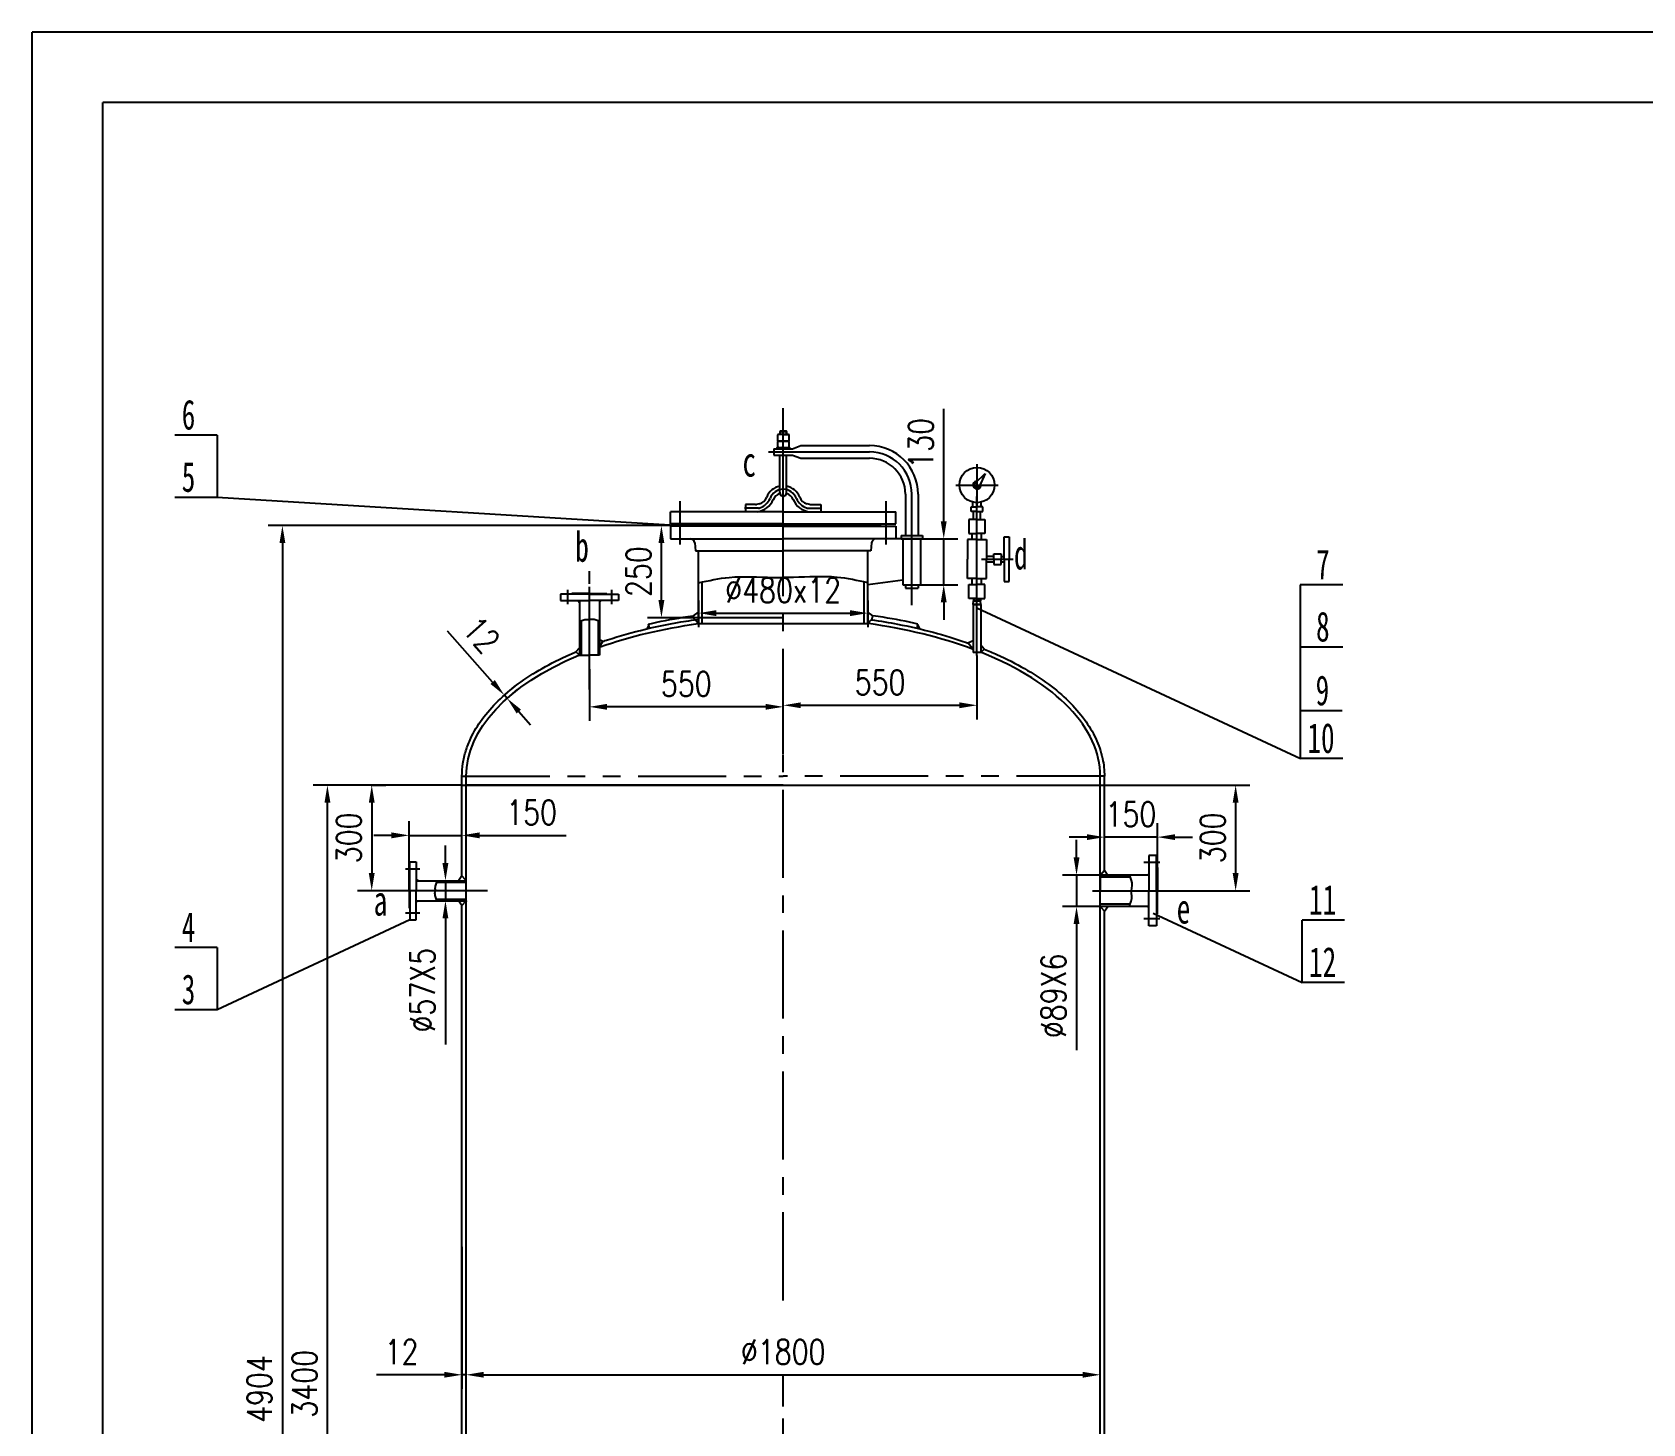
# Model space of a CAD drawing. Extents: x -200 to 8220, y -200 to 11680.
# Drawn here: x -200 to 4371, y 7728 to 11680 of the extents above; entities that cross this region are included whole.
import ezdxf

# ---------------------------------------------------------------- set-up
doc = ezdxf.new("R2010")
doc.units = 0
doc.header["$LTSCALE"] = 200
for name, pattern in [('CENTER', [2, 1.25, -0.25, 0.25, -0.25]), ('G', [2, 1.25, -0.25, 0.25, -0.25]), ('K', [2.5, 1.25, -0.25, 0.25, -0.25, 0.25, -0.25])]:
    doc.linetypes.add(name, pattern=pattern)
doc.layers.get('0').update_dxf_attribs({"linetype": 'CONTINUOUS'})
doc.layers.get('DEFPOINTS').update_dxf_attribs({"linetype": 'CONTINUOUS'})
for name, color, linetype in [('01', 7, 'CONTINUOUS'), ('05', 4, 'G'), ('1', 7, 'CONTINUOUS'), ('1轮廓实线层', 7, 'CONTINUOUS'), ('2', 6, 'CONTINUOUS'), ('2细线层', 4, 'CONTINUOUS'), ('3中心线层', 1, 'CENTER'), ('4', 1, 'CENTER'), ('6文字层', 3, 'CONTINUOUS'), ('9双点划线层', 6, 'K'), ('CEN', 1, 'CONTINUOUS'), ('THK', 7, 'CONTINUOUS'), ('THN', 2, 'CONTINUOUS')]:
    doc.layers.add(name, color=color, linetype=linetype)
doc.styles.add('BIAOTITEXT', font='SIMKAI.TTF', dxfattribs={"width": 0.666})
doc.styles.add('TH_GBDIM', font='romans.shx', dxfattribs={"width": 0.8, "bigfont": 'gbcbig.shx'})
doc.dimstyles.new('TH_GBDIM', dxfattribs={"dimscale": 20, "dimtxt": 3.5, "dimasz": 2.5, "dimexe": 2, "dimexo": 0, "dimgap": 1.5, "dimtad": 1, "dimdec": 0, "dimzin": 0, "dimtxsty": 'TH_GBDIM', "dimcen": 2.5, "dimclrd": 130, "dimclre": 130, "dimclrt": 3, "dimazin": 3, "dimtfac": 0.714286, "dimtdec": 0, "dimtmove": 0, "dimatfit": 3, "dimtolj": 1, "dimtzin": 0})

# ---------------------------------------------------------------- blocks, each defined once
blk = doc.blocks.new('*D13')
at = {"color": 1}
for p, q in [((1031.6, 7741.5), (1031.6, 7907.6)), ((1081.6, 7867.6), (2781.6, 7867.6)), ((2831.6, 7741.5), (2831.6, 7907.6))]:
    blk.add_line(p, q, dxfattribs=at)
for points in [[(1081.6, 7876), (1081.6, 7859.3), (1031.6, 7867.6)], [(2781.6, 7876), (2781.6, 7859.3), (2831.6, 7867.6)]]:
    blk.add_solid(points, dxfattribs=at)
at = {"layer": 'DEFPOINTS', "color": 0}
for p in [(2831.6, 7867.6), (1031.6, 7741.5), (2831.6, 7741.5)]:
    blk.add_point(p, dxfattribs=at)
at = {"color": 1, "insert": (1931.6, 7932.6), "char_height": 70, "attachment_point": 5, "style": 'TH_GBDIM'}
blk.add_mtext('\\A1;%%c1800', dxfattribs=at)
blk = doc.blocks.new('*D17')
at = {"color": 1}
for p, q in [((1691.6, 10066.5), (1691.6, 9990.4)), ((2171.6, 10066.5), (2171.6, 9990.4)), ((1741.6, 10030.4), (2121.6, 10030.4))]:
    blk.add_line(p, q, dxfattribs=at)
for points in [[(1741.6, 10038.7), (1741.6, 10022), (1691.6, 10030.4)], [(2121.6, 10038.7), (2121.6, 10022), (2171.6, 10030.4)]]:
    blk.add_solid(points, dxfattribs=at)
at = {"layer": 'DEFPOINTS', "color": 0}
for p in [(1691.6, 10066.5), (2171.6, 10066.5), (2171.6, 10030.4)]:
    blk.add_point(p, dxfattribs=at)
at = {"color": 1, "insert": (1931.6, 10095.4), "char_height": 70, "attachment_point": 5, "style": 'TH_GBDIM'}
blk.add_mtext('\\A1;%%c480x12', dxfattribs=at)
blk = doc.blocks.new('*D18')
at = {"color": 1}
for p, q in [((2387.3, 10291.1), (2387.3, 10610.6)), ((2326.6, 10241.1), (2427.3, 10241.1)), ((2387.3, 10111.1), (2387.3, 10241.1)), ((2321.6, 10111.1), (2427.3, 10111.1)), ((2387.3, 10061.1), (2387.3, 10011.1))]:
    blk.add_line(p, q, dxfattribs=at)
for points in [[(2378.9, 10291.1), (2395.6, 10291.1), (2387.3, 10241.1)], [(2378.9, 10061.1), (2395.6, 10061.1), (2387.3, 10111.1)]]:
    blk.add_solid(points, dxfattribs=at)
at = {"layer": 'DEFPOINTS', "color": 0}
for p in [(2326.6, 10241.1), (2321.6, 10111.1), (2387.3, 10111.1)]:
    blk.add_point(p, dxfattribs=at)
at = {"color": 1, "insert": (2322.3, 10512.6), "char_height": 70, "attachment_point": 5, "rotation": 90, "style": 'TH_GBDIM'}
blk.add_mtext('\\A1;130', dxfattribs=at)
blk = doc.blocks.new('*D20')
at = {"color": 1}
for p, q in [((1381.6, 9871.7), (1381.6, 9724.3)), ((1931.6, 9631.2), (1931.6, 9804.3)), ((1881.6, 9764.3), (1431.6, 9764.3))]:
    blk.add_line(p, q, dxfattribs=at)
for points in [[(1431.6, 9772.7), (1431.6, 9756), (1381.6, 9764.3)], [(1881.6, 9772.7), (1881.6, 9756), (1931.6, 9764.3)]]:
    blk.add_solid(points, dxfattribs=at)
at = {"layer": 'DEFPOINTS', "color": 0}
for p in [(1381.6, 9871.7), (1381.6, 9764.3), (1931.6, 9631.2)]:
    blk.add_point(p, dxfattribs=at)
at = {"color": 1, "insert": (1656.6, 9829.3), "char_height": 70, "attachment_point": 5, "style": 'TH_GBDIM'}
blk.add_mtext('\\A1;550', dxfattribs=at)
blk = doc.blocks.new('*D21')
at = {"color": 1}
for p, q in [((2481.6, 9909.9), (2481.6, 9728.7)), ((1931.6, 9764.3), (1931.6, 9808.7)), ((1981.6, 9768.7), (2431.6, 9768.7))]:
    blk.add_line(p, q, dxfattribs=at)
for points in [[(1981.6, 9777), (1981.6, 9760.4), (1931.6, 9768.7)], [(2431.6, 9777), (2431.6, 9760.4), (2481.6, 9768.7)]]:
    blk.add_solid(points, dxfattribs=at)
at = {"layer": 'DEFPOINTS', "color": 0}
for p in [(2481.6, 9909.9), (1931.6, 9764.3), (2481.6, 9768.7)]:
    blk.add_point(p, dxfattribs=at)
at = {"color": 1, "insert": (2206.6, 9833.7), "char_height": 70, "attachment_point": 5, "style": 'TH_GBDIM'}
blk.add_mtext('\\A1;550', dxfattribs=at)
blk = doc.blocks.new('*D23')
at = {"color": 1}
for p, q in [((1019.6, 9542.1), (597.9, 9542.1)), ((637.9, 6192.1), (637.9, 9492.1)), ((1031.6, 6142.1), (597.9, 6142.1))]:
    blk.add_line(p, q, dxfattribs=at)
for points in [[(629.6, 9492.1), (646.3, 9492.1), (637.9, 9542.1)], [(629.6, 6192.1), (646.3, 6192.1), (637.9, 6142.1)]]:
    blk.add_solid(points, dxfattribs=at)
at = {"layer": 'DEFPOINTS', "color": 0}
for p in [(637.9, 9542.1), (1019.6, 9542.1), (1031.6, 6142.1)]:
    blk.add_point(p, dxfattribs=at)
at = {"color": 1, "insert": (572.9, 7842.1), "char_height": 70, "attachment_point": 5, "rotation": 90, "style": 'TH_GBDIM'}
blk.add_mtext('\\A1;3400', dxfattribs=at)
blk = doc.blocks.new('*D24')
at = {"color": 1}
for p, q in [((1656.6, 10279.1), (470.1, 10279.1)), ((510.1, 10229.1), (510.1, 5425.2)), ((738.5, 5375.2), (470.1, 5375.2))]:
    blk.add_line(p, q, dxfattribs=at)
for points in [[(501.8, 10229.1), (518.5, 10229.1), (510.1, 10279.1)], [(501.8, 5425.2), (518.5, 5425.2), (510.1, 5375.2)]]:
    blk.add_solid(points, dxfattribs=at)
at = {"layer": 'DEFPOINTS', "color": 0}
for p in [(1656.6, 10279.1), (510.1, 5375.2), (738.5, 5375.2)]:
    blk.add_point(p, dxfattribs=at)
at = {"color": 1, "insert": (445.1, 7827.1), "char_height": 70, "attachment_point": 5, "rotation": 90, "style": 'TH_GBDIM'}
blk.add_mtext('\\A1;4904', dxfattribs=at)
blk = doc.blocks.new('*D26')
at = {"color": 1}
for p, q in [((1106.9, 9834.8), (979.2, 9979)), ((1140.1, 9797.4), (1170, 9823.9)), ((1148, 9788.4), (1140.1, 9797.4)), ((1148, 9788.4), (1178, 9814.9)), ((1181.2, 9751), (1214.4, 9713.5))]:
    blk.add_line(p, q, dxfattribs=at)
for points in [[(1113.2, 9840.3), (1100.7, 9829.3), (1140.1, 9797.4)], [(1187.4, 9756.5), (1175, 9745.4), (1148, 9788.4)]]:
    blk.add_solid(points, dxfattribs=at)
at = {"layer": 'DEFPOINTS', "color": 0}
for p in [(1140.1, 9797.4), (1148, 9788.4), (1148, 9788.4)]:
    blk.add_point(p, dxfattribs=at)
at = {"color": 1, "insert": (1075.1, 9968.7), "char_height": 70, "attachment_point": 5, "rotation": 311.5383, "style": 'TH_GBDIM'}
blk.add_mtext('\\A1;12', dxfattribs=at)
blk = doc.blocks.new('*D27')
at = {"color": 1}
for p, q in [((1019.6, 8230.9), (1019.6, 7827.6)), ((969.6, 7867.6), (776.9, 7867.6)), ((1031.6, 7867.6), (1019.6, 7867.6)), ((1031.6, 7867.6), (1031.6, 7907.6)), ((1081.6, 7867.6), (1131.6, 7867.6))]:
    blk.add_line(p, q, dxfattribs=at)
for points in [[(969.6, 7876), (969.6, 7859.3), (1019.6, 7867.6)], [(1081.6, 7876), (1081.6, 7859.3), (1031.6, 7867.6)]]:
    blk.add_solid(points, dxfattribs=at)
at = {"layer": 'DEFPOINTS', "color": 0}
for p in [(1019.6, 8230.9), (1019.6, 7867.6), (1031.6, 7867.6)]:
    blk.add_point(p, dxfattribs=at)
at = {"color": 1, "insert": (848.3, 7932.6), "char_height": 70, "attachment_point": 5, "style": 'TH_GBDIM'}
blk.add_mtext('\\A1;12', dxfattribs=at)
blk = doc.blocks.new('*D28')
at = {"color": 1}
for p, q in [((1656.6, 10279.1), (1546, 10279.1)), ((1586, 10067.3), (1586, 10229.1)), ((1931.6, 10017.3), (1546, 10017.3))]:
    blk.add_line(p, q, dxfattribs=at)
for points in [[(1577.6, 10229.1), (1594.3, 10229.1), (1586, 10279.1)], [(1577.6, 10067.3), (1594.3, 10067.3), (1586, 10017.3)]]:
    blk.add_solid(points, dxfattribs=at)
at = {"layer": 'DEFPOINTS', "color": 0}
for p in [(1586, 10279.1), (1656.6, 10279.1), (1931.6, 10017.3)]:
    blk.add_point(p, dxfattribs=at)
at = {"color": 1, "insert": (1521, 10148.2), "char_height": 70, "attachment_point": 5, "rotation": 90, "style": 'TH_GBDIM'}
blk.add_mtext('\\A1;250', dxfattribs=at)
blk = doc.blocks.new('*D29')
at = {"color": 1}
for p, q in [((2843.6, 9300.5), (2843.6, 9434.3)), ((2993.6, 9176.1), (2993.6, 9434.3)), ((2793.6, 9394.3), (2743.6, 9394.3)), ((2993.6, 9394.3), (2843.6, 9394.3)), ((3043.6, 9394.3), (3093.6, 9394.3))]:
    blk.add_line(p, q, dxfattribs=at)
for points in [[(2793.6, 9402.6), (2793.6, 9386), (2843.6, 9394.3)], [(3043.6, 9402.6), (3043.6, 9386), (2993.6, 9394.3)]]:
    blk.add_solid(points, dxfattribs=at)
at = {"layer": 'DEFPOINTS', "color": 0}
for p in [(2843.6, 9394.3), (2843.6, 9300.5), (2993.6, 9176.1)]:
    blk.add_point(p, dxfattribs=at)
at = {"color": 1, "insert": (2918.6, 9459.3), "char_height": 70, "attachment_point": 5, "style": 'TH_GBDIM'}
blk.add_mtext('\\A1;150', dxfattribs=at)
blk = doc.blocks.new('*D33')
at = {"color": 1}
for p, q in [((869.6, 9242.1), (869.6, 9439.3)), ((1019.6, 9293.8), (1019.6, 9439.3)), ((819.6, 9399.3), (769.6, 9399.3)), ((869.6, 9399.3), (1019.6, 9399.3)), ((1069.6, 9399.3), (1315.6, 9399.3))]:
    blk.add_line(p, q, dxfattribs=at)
for points in [[(819.6, 9407.7), (819.6, 9391), (869.6, 9399.3)], [(1069.6, 9407.7), (1069.6, 9391), (1019.6, 9399.3)]]:
    blk.add_solid(points, dxfattribs=at)
at = {"layer": 'DEFPOINTS', "color": 0}
for p in [(1019.6, 9399.3), (1019.6, 9293.8), (869.6, 9242.1)]:
    blk.add_point(p, dxfattribs=at)
at = {"color": 1, "insert": (1217.6, 9464.3), "char_height": 70, "attachment_point": 5, "style": 'TH_GBDIM'}
blk.add_mtext('\\A1;150', dxfattribs=at)
blk = doc.blocks.new('*D34')
at = {"color": 1}
for p, q in [((762.5, 9542.1), (803.7, 9542.1)), ((763.7, 9492.1), (763.7, 9292.1)), ((838.6, 9242.1), (723.7, 9242.1))]:
    blk.add_line(p, q, dxfattribs=at)
for points in [[(755.4, 9492.1), (772, 9492.1), (763.7, 9542.1)], [(755.4, 9292.1), (772, 9292.1), (763.7, 9242.1)]]:
    blk.add_solid(points, dxfattribs=at)
at = {"layer": 'DEFPOINTS', "color": 0}
for p in [(762.5, 9542.1), (763.7, 9242.1), (838.6, 9242.1)]:
    blk.add_point(p, dxfattribs=at)
at = {"color": 1, "insert": (698.7, 9392.1), "char_height": 70, "attachment_point": 5, "rotation": 90, "style": 'TH_GBDIM'}
blk.add_mtext('\\A1;300', dxfattribs=at)
blk = doc.blocks.new('*D35')
at = {"color": 1}
for p, q in [((2831.6, 9542.1), (3255.8, 9542.1)), ((3215.8, 9492.1), (3215.8, 9292.1)), ((3024.6, 9242.1), (3255.8, 9242.1))]:
    blk.add_line(p, q, dxfattribs=at)
for points in [[(3207.5, 9492.1), (3224.1, 9492.1), (3215.8, 9542.1)], [(3207.5, 9292.1), (3224.1, 9292.1), (3215.8, 9242.1)]]:
    blk.add_solid(points, dxfattribs=at)
at = {"layer": 'DEFPOINTS', "color": 0}
for p in [(2831.6, 9542.1), (3024.6, 9242.1), (3215.8, 9242.1)]:
    blk.add_point(p, dxfattribs=at)
at = {"color": 1, "insert": (3150.8, 9392.1), "char_height": 70, "attachment_point": 5, "rotation": 90, "style": 'TH_GBDIM'}
blk.add_mtext('\\A1;300', dxfattribs=at)
blk = doc.blocks.new('*D36')
at = {"color": 1}
for p, q in [((972.9, 9320.6), (972.9, 9370.6)), ((960.6, 9270.6), (1012.9, 9270.6)), ((972.9, 9270.6), (972.9, 9213.6)), ((964.6, 9213.6), (1012.9, 9213.6)), ((972.9, 9163.6), (972.9, 8805.6))]:
    blk.add_line(p, q, dxfattribs=at)
for points in [[(964.5, 9320.6), (981.2, 9320.6), (972.9, 9270.6)], [(964.5, 9163.6), (981.2, 9163.6), (972.9, 9213.6)]]:
    blk.add_solid(points, dxfattribs=at)
at = {"layer": 'DEFPOINTS', "color": 0}
for p in [(960.6, 9270.6), (964.6, 9213.6), (972.9, 9213.6)]:
    blk.add_point(p, dxfattribs=at)
at = {"color": 1, "insert": (907.9, 8959.6), "char_height": 70, "attachment_point": 5, "rotation": 90, "style": 'TH_GBDIM'}
blk.add_mtext('\\A1;%%c57X5', dxfattribs=at)
blk = doc.blocks.new('*D37')
at = {"color": 1}
for p, q in [((2764.2, 9336.6), (2764.2, 9386.6)), ((2907.6, 9286.6), (2724.2, 9286.6)), ((2764.2, 9286.6), (2764.2, 9197.6)), ((2907.6, 9197.6), (2724.2, 9197.6)), ((2764.2, 9147.6), (2764.2, 8789.6))]:
    blk.add_line(p, q, dxfattribs=at)
for points in [[(2755.9, 9336.6), (2772.5, 9336.6), (2764.2, 9286.6)], [(2755.9, 9147.6), (2772.5, 9147.6), (2764.2, 9197.6)]]:
    blk.add_solid(points, dxfattribs=at)
at = {"layer": 'DEFPOINTS', "color": 0}
for p in [(2907.6, 9286.6), (2764.2, 9197.6), (2907.6, 9197.6)]:
    blk.add_point(p, dxfattribs=at)
at = {"color": 1, "insert": (2699.2, 8943.6), "char_height": 70, "attachment_point": 5, "rotation": 90, "style": 'TH_GBDIM'}
blk.add_mtext('\\A1;%%c89X6', dxfattribs=at)

msp = doc.modelspace()

# ---------------------------------------------------------------- linework, layer by layer
at = {"color": 7}
for p, q in [((324.9, 10535.8), (204.6, 10535.8)), ((324.9, 10359.1), (204.6, 10359.1)), ((1931.6, 10318.1), (1611.6, 10318.1)), ((1611.6, 10284.1), (1611.6, 10318.1)), ((1931.6, 10318.1), (2251.6, 10318.1)), ((2251.6, 10284.1), (2251.6, 10318.1)), ((1931.6, 10284.1), (1611.6, 10284.1)), ((1931.6, 10277.1), (1611.6, 10277.1)), ((1611.6, 10277.1), (1611.6, 10241.1)), ((1611.6, 10241.1), (1931.6, 10241.1)), ((1656.6, 10284.1), (1656.6, 10277.1)), ((1656.6, 10282.1), (1931.6, 10282.1)), ((1931.6, 10279.1), (1656.6, 10279.1)), ((1931.6, 10284.1), (2251.6, 10284.1)), ((2206.6, 10282.1), (1931.6, 10282.1)), ((1931.6, 10279.1), (2206.6, 10279.1)), ((1931.6, 10277.1), (2251.6, 10277.1)), ((2326.6, 10241.1), (1931.6, 10241.1)), ((2206.6, 10284.1), (2206.6, 10277.1)), ((2251.6, 10277.1), (2251.6, 10241.1)), ((1680.6, 10230.2), (1682.6, 10207.1)), ((1682.6, 10207.1), (1931.6, 10207.1)), ((1691.6, 10000.6), (1691.6, 10207.1)), ((2180.6, 10207.1), (1931.6, 10207.1)), ((2171.6, 10000.6), (2171.6, 10207.1)), ((2182.6, 10230.2), (2180.6, 10207.1)), ((1701.6, 10000.6), (1701.6, 10118.8)), ((2161.6, 10000.6), (2161.6, 10118.8)), ((2271.6, 10123.9), (2171.6, 10111.1)), ((3519.7, 10110.7), (3399.4, 10110.7)), ((1381.6, 10084.3), (1299.1, 10084.3)), ((1299.1, 10084.3), (1299.1, 10066.3)), ((1299.1, 10066.3), (1381.6, 10066.3)), ((1381.6, 10086.3), (1332.1, 10086.3)), ((1332.1, 10086.3), (1332.1, 10084.3)), ((1348.9, 10066.3), (1353.1, 10060.8)), ((1353.1, 10066.3), (1353.1, 9911.9)), ((1381.6, 10086.3), (1431.1, 10086.3)), ((1381.6, 10084.3), (1464.1, 10084.3)), ((1464.1, 10066.3), (1381.6, 10066.3)), ((1410.1, 10066.3), (1410.1, 9911)), ((1414.3, 10066.3), (1410.1, 10060.8)), ((1431.1, 10086.3), (1431.1, 10084.3)), ((1464.1, 10084.3), (1464.1, 10066.3)), ((1677, 10023.1), (1691.6, 10033.3)), ((1680.1, 10011.4), (1677, 10023.1)), ((1689.6, 10002.6), (1682, 10011.7)), ((2186.2, 10023.1), (2171.6, 10033.3)), ((2173.6, 10002.6), (2181.2, 10011.7)), ((2183.1, 10011.4), (2186.2, 10023.1)), ((1358.1, 10008.5), (1358.1, 9911)), ((1406.1, 10008.5), (1406.1, 9911)), ((1549.8, 9996.4), (1544.6, 9985.8)), ((1551.8, 9987.5), (1549.1, 9999.2)), ((1689.6, 10000.6), (1689.6, 10002.6)), ((1689.6, 10000.6), (1931.6, 10000.8)), ((1931.6, 10000.8), (2173.6, 10000.6)), ((2173.6, 10000.6), (2173.6, 10002.6)), ((2311.4, 9987.5), (2314.1, 9999.2)), ((2313.4, 9996.4), (2318.6, 9985.8)), ((1343.4, 9920.8), (1353.1, 9932.3)), ((1351.1, 9913), (1343.4, 9920.8)), ((1419.8, 9950), (1410.1, 9954.6)), ((1412.1, 9934.6), (1410.1, 9934.6)), ((1412.1, 9936.6), (1419.8, 9950)), ((1412.1, 9934.6), (1412.1, 9936.6)), ((2455.6, 9945.7), (2470.6, 9953)), ((2468.6, 9930.3), (2455.6, 9945.7)), ((2468.6, 9928.3), (2468.6, 9930.3)), ((2468.6, 9928.3), (2470.6, 9928.3)), ((2502.4, 9928), (2492.6, 9939.3)), ((2494.6, 9920.2), (2502.4, 9928)), ((2494.6, 9918.2), (2494.6, 9920.2)), ((3519.7, 9934), (3399.4, 9934)), ((1351.1, 9911), (1351.1, 9913)), ((1351.1, 9911.9), (1351.1, 9911)), ((1351.1, 9911), (1381.6, 9911)), ((1353.1, 9911.9), (1353.1, 9911)), ((1410.1, 9911), (1381.6, 9911)), ((2494.6, 9918.2), (2470.6, 9918.2)), ((2494.6, 9919), (2494.6, 9918.2)), ((3518.5, 9753), (3398.2, 9753)), ((3520.1, 9617.6), (3399.7, 9617.6)), ((1019.6, 9542.1), (1019.6, 9567.1)), ((1031.6, 9542.1), (1031.6, 9567.1)), ((2831.6, 9542.1), (2831.6, 9567.1)), ((2843.6, 9542.1), (2843.6, 9567.1)), ((1019.6, 9542.1), (2091.2, 9542.1)), ((1019.6, 9284.5), (1019.6, 9542.1)), ((1931.6, 9542.1), (1031.6, 9542.1)), ((1031.6, 6142.1), (1031.6, 9542.1)), ((1931.6, 9542.1), (2843.6, 9542.1)), ((2831.6, 6915), (2831.6, 9542.1)), ((2831.6, 9259.6), (2831.6, 9542.1)), ((2843.6, 9300.5), (2843.6, 9542.1)), ((2843.6, 9300.5), (2843.6, 9542.1)), ((2969.6, 9342.1), (2969.6, 9242.1)), ((2991.6, 9342.1), (2969.6, 9342.1)), ((2991.6, 9242.1), (2991.6, 9342.1)), ((869.6, 9291.6), (871.6, 9291.6)), ((869.6, 9242.1), (869.6, 9291.6)), ((871.6, 9324.6), (889.6, 9324.6)), ((871.6, 9242.1), (871.6, 9324.6)), ((889.6, 9324.6), (889.6, 9242.1)), ((1019.6, 9284.5), (1010, 9270.6)), ((1029.6, 9272.6), (1019.6, 9284.5)), ((2831.6, 9286.6), (2831.6, 9288.6)), ((2831.6, 9288.6), (2833.6, 9288.6)), ((2969.6, 9286.6), (2831.6, 9286.6)), ((2831.6, 9280.6), (2831.6, 9242.1)), ((2915.7, 9280.6), (2831.6, 9280.6)), ((2833.6, 9288.6), (2843.6, 9300.5)), ((2843.6, 9300.5), (2853.2, 9286.6)), ((2969.6, 9290.4), (2965.2, 9286.6)), ((2993.6, 9308.1), (2991.6, 9308.1)), ((2993.6, 9308.1), (2993.6, 9242.1)), ((869.6, 9242.1), (869.6, 9192.6)), ((871.6, 9242.1), (871.6, 9159.6)), ((889.6, 9274.8), (895.1, 9270.6)), ((889.6, 9270.6), (1031.6, 9270.6)), ((889.6, 9159.6), (889.6, 9242.1)), ((947.5, 9266.6), (1031.6, 9266.6)), ((1031.6, 9272.6), (1029.6, 9272.6)), ((1031.6, 9270.6), (1031.6, 9272.6)), ((2969.6, 9142.1), (2969.6, 9242.1)), ((2991.6, 9242.1), (2991.6, 9142.1)), ((2993.6, 9176.1), (2993.6, 9242.1)), ((869.6, 9192.6), (871.6, 9192.6)), ((889.6, 9209.5), (895.1, 9213.6)), ((889.6, 9213.6), (1031.6, 9213.6)), ((947.5, 9218.6), (1031.6, 9218.6)), ((1019.6, 9199.7), (1010, 9213.6)), ((1029.6, 9211.6), (1019.6, 9199.7)), ((1019.6, 6142.1), (1019.6, 9199.7)), ((1031.6, 9211.6), (1029.6, 9211.6)), ((1031.6, 9213.6), (1031.6, 9211.6)), ((2915.7, 9203.6), (2831.6, 9203.6)), ((2969.6, 9197.6), (2831.6, 9197.6)), ((2831.6, 9197.6), (2831.6, 9195.6)), ((2831.6, 9195.6), (2833.6, 9195.6)), ((2833.6, 9195.6), (2843.6, 9183.7)), ((2843.6, 9183.7), (2853.2, 9197.6)), ((2969.6, 9193.8), (2965.2, 9197.6)), ((871.6, 9159.6), (889.6, 9159.6)), ((1019.6, 8984.5), (1019.6, 9183.7)), ((1019.6, 8984.5), (1019.6, 9183.7)), ((2843.6, 6802.1), (2843.6, 9183.7)), ((2993.6, 9176.1), (2991.6, 9176.1)), ((3524.6, 9158.3), (3404.3, 9158.3)), ((2991.6, 9142.1), (2969.6, 9142.1)), ((324.9, 9080.7), (204.6, 9080.7)), ((3524.6, 8981.5), (3404.3, 8981.5)), ((324.9, 8904), (204.6, 8904)), ((1019.6, 8792.5), (1019.6, 8899.7))]:
    msp.add_line(p, q, dxfattribs=at)
for centre, radius, start, end in [((1853.2, 10348.5), 10, 270, 285.834), ((1931.6, 10372), 9.62, 170.7693, 9.2307), ((2010, 10348.5), 10, 254.166, 270), ((1668.6, 10229.1), 12, 5, 90), ((2194.6, 10229.1), 12, 90, 175)]:
    msp.add_arc(centre, radius, start, end, dxfattribs=at)
at = {"color": 7, "extrusion": (0, 0, -1)}
for start_param, end_param in [(4.09693, 4.440096), (3.141593, 4.011203)]:
    msp.add_ellipse((1931.6, 9567.1), major_axis=(899.8, 0), ratio=0.500193, start_param=start_param, end_param=end_param, dxfattribs=at)
at = {"color": 7}
for start_param, end_param in [(4.072905, 4.440096), (3.141593, 4.036391)]:
    msp.add_ellipse((1931.6, 9567.1), major_axis=(-899.8, 0), ratio=0.500193, start_param=start_param, end_param=end_param, dxfattribs=at)
for points, knots in [([(1419.8, 9950), (1424.2, 9951.5), (1428.6, 9953), (1467.5, 9965.8), (1503.5, 9976), (1578, 9993.8), (1616.4, 10001.4), (1666.4, 10009.4), (1677.1, 10011), (1687.9, 10012.5)], [4.112654, 4.112654, 4.112654, 4.112654, 4.1300398, 4.1300398, 4.2665149, 4.2665149, 4.4029901, 4.4029901, 4.4400959, 4.4400959, 4.4400959, 4.4400959]), ([(1549.1, 9999.2), (1581.2, 10006.6), (1614.1, 10013), (1657.4, 10020.1), (1667.1, 10021.6), (1677, 10023.1)], [4.2799956, 4.2799956, 4.2799956, 4.2799956, 4.3958727, 4.3958727, 4.4294764, 4.4294764, 4.4294764, 4.4294764]), ([(2181.2, 10011.7), (2207.9, 10007.8), (2232.4, 10003.7), (2290.9, 9992.4), (2324.5, 9984.8), (2389.7, 9967.5), (2421.2, 9957.8), (2452.8, 9946.7), (2454.2, 9946.2), (2455.6, 9945.7)], [4.9936925, 4.9936925, 4.9936925, 4.9936925, 5.0791222, 5.0791222, 5.2010388, 5.2010388, 5.3229555, 5.3229555, 5.3285327, 5.3285327, 5.3285327, 5.3285327]), ([(2314.1, 9999.2), (2282, 10006.6), (2249.1, 10013), (2205.8, 10020.1), (2196.1, 10021.6), (2186.2, 10023.1)], [4.2799956, 4.2799956, 4.2799956, 4.2799956, 4.3958727, 4.3958727, 4.4294764, 4.4294764, 4.4294764, 4.4294764]), ([(1019.8, 9567.1), (1019.8, 9579.2), (1020.7, 9591.4), (1024.4, 9615.6), (1027.2, 9627.6), (1034.6, 9651.5), (1039.2, 9663.3), (1053.4, 9693.6), (1064.3, 9711.8), (1090.4, 9747.3), (1105.6, 9764.5), (1139.8, 9797.9), (1158.9, 9814), (1200.7, 9844.9), (1223.5, 9859.6), (1272.3, 9887.6), (1298.4, 9900.8), (1331.7, 9915.7), (1337.5, 9918.3), (1343.4, 9920.8)], [3.1415927, 3.1415927, 3.1415927, 3.1415927, 3.2184036, 3.2184036, 3.2952145, 3.2952145, 3.3720254, 3.3720254, 3.4938915, 3.4938915, 3.6157575, 3.6157575, 3.7376236, 3.7376236, 3.8594897, 3.8594897, 3.9813557, 3.9813557, 4.0067674, 4.0067674, 4.0067674, 4.0067674]), ([(2502.4, 9928), (2514.6, 9923.1), (2526.6, 9918), (2565.8, 9900.3), (2591.8, 9887.1), (2640.6, 9859.1), (2663.3, 9844.3), (2705.1, 9813.4), (2724.1, 9797.3), (2758.3, 9763.8), (2773.4, 9746.6), (2799.3, 9711), (2810.2, 9692.8), (2827.5, 9655.6), (2833.9, 9636.7), (2841.6, 9600.9), (2843.4, 9584), (2843.4, 9567.1)], [5.3930838, 5.3930838, 5.3930838, 5.3930838, 5.4448721, 5.4448721, 5.5667887, 5.5667887, 5.6887053, 5.6887053, 5.8106219, 5.8106219, 5.9325386, 5.9325386, 6.0544552, 6.0544552, 6.1763718, 6.1763718, 6.2831853, 6.2831853, 6.2831853, 6.2831853])]:
    msp.add_open_spline(points, degree=3, knots=knots, dxfattribs=at)
at = {"layer": '01', "color": 7}
for p, q in [((2477.3, 10400.1), (2504.7, 10426.7)), ((2504.7, 10426.7), (2488.4, 10390.9)), ((2464.9, 10331.9), (2481.6, 10331.9)), ((2464.9, 10318.5), (2464.9, 10331.9)), ((2469.6, 10331.9), (2469.6, 10345.5)), ((2498.3, 10331.9), (2481.6, 10331.9)), ((2493.6, 10331.9), (2493.6, 10345.5)), ((2498.3, 10318.5), (2498.3, 10331.9)), ((2481.6, 10296.2), (2458.9, 10296.2)), ((2458.9, 10296.2), (2458.9, 10256.1)), ((2481.6, 10318.5), (2464.9, 10318.5)), ((2471.6, 10296.2), (2471.6, 10318.5)), ((2481.6, 10318.5), (2498.3, 10318.5)), ((2481.6, 10296.2), (2504.3, 10296.2)), ((2491.6, 10296.2), (2491.6, 10318.5)), ((2504.3, 10296.2), (2504.3, 10256.1)), ((2458.9, 10256.1), (2481.6, 10256.1)), ((2468.3, 10256.1), (2481.6, 10256.1)), ((2468.3, 10239.4), (2468.3, 10256.1)), ((2504.3, 10256.1), (2481.6, 10256.1)), ((2494.9, 10256.1), (2481.6, 10256.1)), ((2494.9, 10239.4), (2494.9, 10256.1)), ((2558.9, 10183.9), (2558.9, 10247.5)), ((2558.9, 10247.5), (2573, 10247.5)), ((2573, 10247.5), (2573, 10183.9)), ((2454.7, 10239.4), (2454.7, 10183.9)), ((2481.6, 10239.4), (2454.7, 10239.4)), ((2481.6, 10239.4), (2508.5, 10239.4)), ((2508.5, 10239.4), (2508.5, 10183.9)), ((2529.2, 10199.2), (2550.3, 10199.2)), ((2529.2, 10183.9), (2529.2, 10199.2)), ((2550.3, 10199.2), (2550.3, 10183.9)), ((2454.7, 10128.4), (2454.7, 10183.9)), ((2508.5, 10191.9), (2529.2, 10191.9)), ((2508.5, 10128.4), (2508.5, 10183.9)), ((2508.5, 10175.8), (2529.2, 10175.8)), ((2529.2, 10183.9), (2529.2, 10168.5)), ((2529.2, 10168.5), (2550.3, 10168.5)), ((2550.3, 10191.5), (2558.9, 10191.5)), ((2550.3, 10168.5), (2550.3, 10183.9)), ((2550.3, 10176.2), (2558.9, 10176.2)), ((2558.9, 10183.9), (2558.9, 10120.2)), ((2573, 10120.2), (2573, 10183.9)), ((2481.6, 10128.4), (2454.7, 10128.4)), ((2458.9, 10111.7), (2481.6, 10111.7)), ((2458.9, 10071.5), (2458.9, 10111.7)), ((2468.3, 10111.7), (2468.3, 10128.4)), ((2481.6, 10128.4), (2508.5, 10128.4)), ((2504.3, 10111.7), (2481.6, 10111.7)), ((2494.9, 10111.7), (2494.9, 10128.4)), ((2504.3, 10071.5), (2504.3, 10111.7)), ((2558.9, 10120.2), (2573, 10120.2)), ((2481.6, 10071.5), (2458.9, 10071.5)), ((2470.6, 10055.3), (2471.6, 10065.3)), ((2470.6, 10055.3), (2471.6, 10065.3)), ((2471.6, 10071.5), (2471.6, 10065.3)), ((2471.6, 10071.5), (2471.6, 10065.3)), ((2471.6, 10071.5), (2471.6, 10065.3)), ((2491.6, 10065.3), (2471.6, 10065.3)), ((2491.6, 10065.3), (2471.6, 10065.3)), ((2471.6, 10065.3), (2491.6, 10065.3)), ((2481.6, 10071.5), (2504.3, 10071.5)), ((2491.6, 10071.5), (2491.6, 10065.3)), ((2491.6, 10071.5), (2491.6, 10065.3)), ((2491.6, 10071.5), (2491.6, 10065.3)), ((2492.6, 10055.3), (2491.6, 10065.3)), ((2492.6, 10055.3), (2491.6, 10065.3)), ((2492.6, 10055.3), (2470.6, 10055.3)), ((2470.6, 10055.3), (2492.6, 10055.3))]:
    msp.add_line(p, q, dxfattribs=at)
msp.add_circle((2481.6, 10394), 50, dxfattribs=at)
for radius, start, end in [(11, 86.233, 22.6402), (7.46, 125.0994, 335.4328)]:
    msp.add_arc((2481.6, 10394), radius, start, end, dxfattribs=at)
at = {"layer": '05', "color": 7}
for p, q in [((2481.6, 10453.8), (2481.6, 10334.3)), ((2421.9, 10394), (2541.3, 10394)), ((2481.6, 10111.7), (2481.6, 10406.1)), ((2494.9, 10183.9), (2584.1, 10183.9))]:
    msp.add_line(p, q, dxfattribs=at)
at = {"layer": '1', "color": 7}
for p, q in [((2470.6, 10055.3), (2470.6, 9918.2)), ((2492.6, 10055.3), (2492.6, 9918.2))]:
    msp.add_line(p, q, dxfattribs=at)
at = {"layer": '1轮廓实线层', "color": 7}
for p in [(0, 0), (8000, 11480)]:
    msp.add_line(p, (0, 11480), dxfattribs=at)
at = {"layer": '2', "color": 7}
for p, q in [((2473.4, 10071.5), (2473.4, 10065.3)), ((2473.4, 10071.5), (2473.4, 10065.3)), ((2489.8, 10071.5), (2489.8, 10065.3)), ((2489.8, 10071.5), (2489.8, 10065.3))]:
    msp.add_line(p, q, dxfattribs=at)
at = {"layer": '2细线层', "color": 7}
for p in [(-200, -200), (8200, 11680)]:
    msp.add_line(p, (-200, 11680), dxfattribs=at)
for points in [[(1691.6, 10116.6), (1778.7, 10131.9), (1902.3, 10131.9), (1931.6, 10131.9)], [(2171.6, 10116.6), (2084.5, 10131.9), (1960.9, 10131.9), (1931.6, 10131.9)], [(1353.1, 10008), (1357.1, 10008.5), (1368.3, 10012.1), (1381.6, 10012.1)], [(1410.1, 10008), (1406.1, 10008.5), (1394.9, 10012.1), (1381.6, 10012.1)], [(2915.2, 9286.6), (2915.7, 9282.6), (2919.4, 9271.4), (2919.4, 9242.1)], [(948, 9270.6), (947.5, 9266.6), (943.8, 9255.4), (943.8, 9242.1)], [(948, 9213.6), (947.5, 9217.6), (943.8, 9228.8), (943.8, 9242.1)], [(2915.2, 9197.6), (2915.7, 9201.6), (2919.4, 9212.8), (2919.4, 9242.1)]]:
    msp.add_spline(points, degree=3, dxfattribs=at)
at = {"layer": '3中心线层', "color": 7}
for p, q in [((1931.6, 8078.9), (1931.6, 10612.2)), ((1639.1, 10225.4), (1639.1, 10347.9)), ((2224.1, 10225.4), (2224.1, 10347.9)), ((1381.6, 9871.7), (1381.6, 10104.8)), ((1319.1, 10096.3), (1319.1, 10056.1)), ((1381.6, 9863.6), (1381.6, 10096.6)), ((1444.1, 10096.3), (1444.1, 10056.1)), ((859.6, 9304.6), (899.8, 9304.6)), ((3000.6, 9322.1), (2955.1, 9322.1)), ((1053.5, 9242.1), (838.6, 9242.1)), ((1092.4, 9242.1), (859.3, 9242.1)), ((2809.7, 9242.1), (3024.6, 9242.1)), ((859.6, 9179.6), (899.8, 9179.6)), ((3000.6, 9162.1), (2955.1, 9162.1)), ((1931.6, 7777.5), (1931.6, 7867.6)), ((1931.6, 5393), (1931.6, 7777.5))]:
    msp.add_line(p, q, dxfattribs=at)
at = {"layer": '4', "color": 7}
for p, q in [((1381.6, 9813.4), (1381.6, 10149.6)), ((2481.6, 9909.9), (2481.6, 10111.7))]:
    msp.add_line(p, q, dxfattribs=at)
at = {"layer": '6文字层', "color": 7, "ltscale": 14}
for p, q in [((324.9, 10535.8), (324.9, 10359.1)), ((1656.6, 10277.1), (324.9, 10359.1)), ((3399.4, 10110.7), (3399.4, 9617.5)), ((2481.6, 10045.5), (3399.7, 9617.4)), ((871.6, 9159.6), (324.9, 8904)), ((2982, 9178.4), (3404.3, 8981.5)), ((3404.3, 8981.5), (3404.3, 9158.3)), ((324.9, 9080.7), (324.9, 8904))]:
    msp.add_line(p, q, dxfattribs=at)
at = {"layer": '9双点划线层', "color": 7}
for p in [(1019.6, 9567.1), (2843.4, 9567.1)]:
    msp.add_line(p, (1931.6, 9567.1), dxfattribs=at)
at = {"layer": 'CEN', "color": 7}
for p, q in [((1931.6, 10312.5), (1931.6, 10547.7)), ((1931.6, 10358.5), (1931.6, 10543.7)), ((1861.9, 10328.5), (1821.9, 10328.5)), ((2001.3, 10328.5), (2041.3, 10328.5))]:
    msp.add_line(p, q, dxfattribs=at)
at = {"layer": 'CEN', "color": 7, "ltscale": 5}
for p, q in [((1890.1, 10488.1), (2176.6, 10488.1)), ((2296.6, 10053.3), (2296.6, 10368.1))]:
    msp.add_line(p, q, dxfattribs=at)
msp.add_arc((2176.6, 10368.1), 120, 0, 90, dxfattribs=at)
at = {"layer": 'CEN', "color": 7}
for centre, radius, start, end in [((1931.6, 10342), 40, 90, 159.3885), ((1931.6, 10342), 40, 20.6115, 90), ((1849.2, 10375.3), 48.9, 289.0091, 336.8988), ((2014, 10375.3), 48.9, 203.1012, 250.9909), ((1861.9, 10338.5), 10, 270, 289.0091), ((2001.3, 10338.5), 10, 250.9909, 270)]:
    msp.add_arc(centre, radius, start, end, dxfattribs=at)
at = {"layer": 'THK', "color": 7}
for p, q in [((1917.8, 10537.5), (1915.1, 10536.5)), ((1915.1, 10536.5), (1915.1, 10519.9)), ((1915.1, 10519.9), (1917.8, 10518.8)), ((1917.8, 10518.8), (1915.1, 10517.8)), ((1915.1, 10517.8), (1915.1, 10501.2)), ((1945.5, 10537.5), (1917.8, 10537.5)), ((1945.5, 10518.8), (1917.8, 10518.8)), ((1917.8, 10518.8), (1945.5, 10518.8)), ((1922.6, 10547.1), (1921.6, 10546.1)), ((1921.6, 10546.1), (1941.6, 10546.1)), ((1921.6, 10546.1), (1921.6, 10537.5)), ((1940.6, 10547.1), (1922.6, 10547.1)), ((1931.6, 10519.9), (1931.6, 10536.5)), ((1931.6, 10501.2), (1931.6, 10517.8)), ((1941.6, 10546.1), (1940.6, 10547.1)), ((1941.6, 10537.5), (1941.6, 10546.1)), ((1948.1, 10536.5), (1945.5, 10537.5)), ((1945.5, 10518.8), (1948.1, 10519.9)), ((1948.1, 10517.8), (1945.5, 10518.8)), ((1948.1, 10519.9), (1948.1, 10536.5)), ((1948.1, 10501.2), (1948.1, 10517.8)), ((1905.1, 10497.1), (1905.1, 10479.1)), ((1915.1, 10501.2), (1917.8, 10500.1)), ((1917.8, 10500.1), (1945.5, 10500.1)), ((1922.1, 10373), (1922.1, 10479.1)), ((1941.1, 10373.6), (1941.1, 10479.1)), ((1945.5, 10500.1), (1948.1, 10501.2)), ((1958.1, 10497.1), (1981.4, 10506.1)), ((1958.1, 10479.1), (1981.4, 10470.1)), ((1824.4, 10338.5), (1824.4, 10318.1)), ((1853.2, 10338.5), (1824.4, 10338.5)), ((2010, 10338.5), (2038.8, 10338.5)), ((2038.8, 10338.5), (2038.8, 10318.1))]:
    msp.add_line(p, q, dxfattribs=at)
at = {"layer": 'THK', "color": 7, "ltscale": 5}
for p, q in [((1905.1, 10497.1), (1958.1, 10497.1)), ((1905.1, 10479.1), (1958.1, 10479.1)), ((1981.4, 10506.1), (2176.6, 10506.1)), ((1981.4, 10470.1), (2176.6, 10470.1)), ((2278.6, 10368.1), (2278.6, 10251.1)), ((2314.6, 10368.1), (2314.6, 10251.1)), ((2266.6, 10251.1), (2266.6, 10241.1)), ((2266.6, 10251.1), (2326.6, 10251.1)), ((2266.6, 10241.1), (2326.6, 10241.1)), ((2271.6, 10241.1), (2271.6, 10111.1)), ((2321.6, 10241.1), (2321.6, 10111.1)), ((2326.6, 10251.1), (2326.6, 10241.1)), ((2271.6, 10111.1), (2321.6, 10111.1)), ((2278.6, 10111.1), (2278.6, 10101.1)), ((2314.6, 10111.1), (2314.6, 10101.1)), ((2278.6, 10101.1), (2314.6, 10101.1))]:
    msp.add_line(p, q, dxfattribs=at)
at = {"layer": 'THK', "color": 7}
for points in [[(1931.6, 10536.5, 0.127466), (1915.1, 10536.5, 0.127466)], [(1931.6, 10519.9, -0.127466), (1915.1, 10519.9, -0.127466)], [(1931.6, 10517.8, 0.127466), (1915.1, 10517.8, 0.127466)], [(1931.6, 10536.5, -0.127466), (1948.1, 10536.5, -0.127466)], [(1931.6, 10519.9, 0.127466), (1948.1, 10519.9, 0.127466)], [(1931.6, 10517.8, -0.127466), (1948.1, 10517.8, -0.127466)], [(1931.6, 10501.2, -0.127466), (1915.1, 10501.2, -0.127466)], [(1931.6, 10501.2, 0.127466), (1948.1, 10501.2, 0.127466)]]:
    msp.add_lwpolyline(points, format="xyb", dxfattribs=at)
msp.add_lwpolyline([(1931.6, 10497.1), (1950.1, 10497.1), (1950.1, 10500.1), (1913.1, 10500.1), (1913.1, 10497.1), (1931.6, 10497.1)], dxfattribs=at)
at = {"layer": 'THK', "color": 7, "ltscale": 5}
for radius in [138, 102]:
    msp.add_arc((2176.6, 10368.1), radius, 0, 90, dxfattribs=at)
at = {"layer": 'THK', "color": 7}
for centre, radius, start, end in [((1931.6, 10342), 50, 101.537, 159.3885), ((1931.6, 10342), 50, 20.6115, 78.463), ((1931.6, 10072), 277.5, 104.0938, 105.834), ((1848.8, 10377.4), 60, 279.384, 335.6284), ((1856.7, 10370.2), 30, 284.0938, 339.3885), ((1931.6, 10342), 30, 108.4615, 159.3885), ((1931.6, 10342), 30, 20.6115, 71.5385), ((2014.4, 10377.4), 60, 204.3716, 260.616), ((2006.5, 10370.2), 30, 200.6115, 255.9062), ((1931.6, 10072), 277.5, 74.166, 75.9062)]:
    msp.add_arc(centre, radius, start, end, dxfattribs=at)
at = {"layer": 'THN', "color": 7}
for p, q in [((1922.6, 10547.1), (1922.6, 10537.5)), ((1940.6, 10537.5), (1940.6, 10547.1))]:
    msp.add_line(p, q, dxfattribs=at)

# ---------------------------------------------------------------- texts
at = {"layer": '6文字层', "color": 7, "ltscale": 14, "style": 'BIAOTITEXT', "width": 0.666}
for s, p in [('6', (224.4, 10551.5)), ('c', (1816, 10418)), ('5', (224.4, 10374.8)), ('b', (1341.4, 10176.5)), ('d', (2586.8, 10154.6)), ('7', (3444.1, 10126.4)), ('8', (3444.1, 9949.7)), ('9', (3442.8, 9768.7)), ('10', (3419.6, 9633.3)), ('a', (769.3, 9171.6)), ('11', (3424.2, 9173.9)), ('e', (3048.5, 9149)), ('4', (224.4, 9096.4)), ('12', (3424.2, 8997.2)), ('3', (224.4, 8919.7))]:
    msp.add_text(s, height=85, dxfattribs=at).set_placement(p)

# ---------------------------------------------------------------- dimensions: what is measured, and where the dimension line sits
at = {"color": 1}
for base, p1, p2, angle, picture, middle, dimtype in [((2387.3, 10111.1), (2326.6, 10241.1), (2321.6, 10111.1), 90, '*D18', (2387.3, 10512.6), 160), ((1148, 9788.4), (1140.1, 9797.4), (1148, 9788.4), 311.5383, '*D26', (1026.5, 9925.6), 161), ((2843.6, 9394.3), (2993.6, 9176.1), (2843.6, 9300.5), 0, '*D29', (2918.6, 9394.3), 160)]:
    dim = msp.add_linear_dim(base=base, p1=p1, p2=p2, angle=angle, dimstyle='TH_GBDIM', override={"dimclrd": 1, "dimclre": 1, "dimclrt": 1}, dxfattribs=at)
    dim.commit()
    dim.dimension.update_dxf_attribs({"geometry": picture, "text_midpoint": middle, "dimtype": dimtype})
for base, p1, p2, picture, middle in [((510.1, 5375.2), (1656.6, 10279.1), (738.5, 5375.2), '*D24', (445.1, 7827.1)), ((637.9, 9542.1), (1031.6, 6142.1), (1019.6, 9542.1), '*D23', (572.9, 7842.1)), ((763.7, 9242.1), (762.5, 9542.1), (838.6, 9242.1), '*D34', (698.7, 9392.1)), ((3215.8, 9242.1), (2831.6, 9542.1), (3024.6, 9242.1), '*D35', (3150.8, 9392.1))]:
    dim = msp.add_linear_dim(base=base, p1=p1, p2=p2, angle=90, dimstyle='TH_GBDIM', override={"dimclrd": 1, "dimclre": 1, "dimclrt": 1}, dxfattribs=at)
    dim.commit()
    dim.dimension.update_dxf_attribs({"geometry": picture, "text_midpoint": middle})
for base, p1, p2, angle, text, picture, middle in [((1586, 10279.1), (1931.6, 10017.3), (1656.6, 10279.1), 90, '250', '*D28', (1521, 10148.2)), ((2764.2, 9197.6), (2907.6, 9286.6), (2907.6, 9197.6), 90, '%%c<>X6', '*D37', (2699.2, 8943.6)), ((972.9, 9213.6), (960.6, 9270.6), (964.6, 9213.6), 90, '%%c<>X5', '*D36', (907.9, 8959.6)), ((2831.6, 7867.6), (1031.6, 7741.5), (2831.6, 7741.5), 180, '%%c<>', '*D13', (1931.6, 7932.6))]:
    dim = msp.add_linear_dim(base=base, p1=p1, p2=p2, angle=angle, text=text, dimstyle='TH_GBDIM', override={"dimclrd": 1, "dimclre": 1, "dimclrt": 1}, dxfattribs=at)
    dim.commit()
    dim.dimension.update_dxf_attribs({"geometry": picture, "text_midpoint": middle})
dim = msp.add_linear_dim(base=(2171.6, 10030.4), p1=(1691.6, 10066.5), p2=(2171.6, 10066.5), text='%%c<>x12', dimstyle='TH_GBDIM', override={"dimclrd": 1, "dimclre": 1, "dimclrt": 1}, dxfattribs=at)
dim.commit()
dim.dimension.update_dxf_attribs({"geometry": '*D17', "text_midpoint": (1931.6, 10030.4), "dimtype": 160})
for base, p1, p2, picture, middle in [((1381.6, 9764.3), (1931.6, 9631.2), (1381.6, 9871.7), '*D20', (1656.6, 9829.3)), ((2481.6, 9768.7), (1931.6, 9764.3), (2481.6, 9909.9), '*D21', (2206.6, 9833.7)), ((1019.6, 9399.3), (869.6, 9242.1), (1019.6, 9293.8), '*D33', (1217.6, 9464.3)), ((1019.6, 7867.6), (1031.6, 7867.6), (1019.6, 8230.9), '*D27', (848.3, 7932.6))]:
    dim = msp.add_linear_dim(base=base, p1=p1, p2=p2, dimstyle='TH_GBDIM', override={"dimclrd": 1, "dimclre": 1, "dimclrt": 1}, dxfattribs=at)
    dim.commit()
    dim.dimension.update_dxf_attribs({"geometry": picture, "text_midpoint": middle})

doc.saveas('drawing.dxf')
